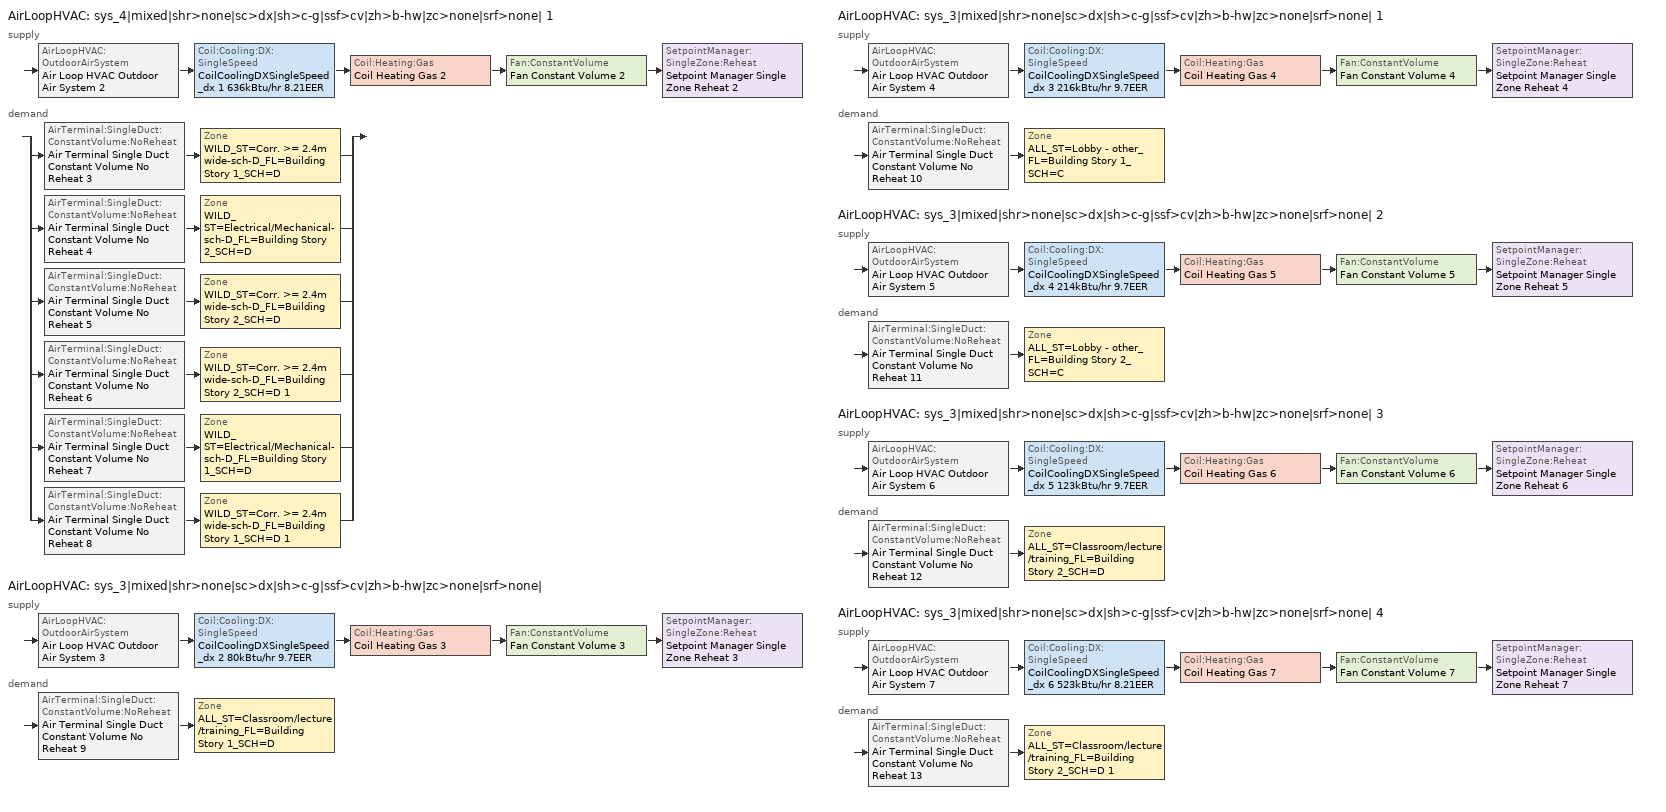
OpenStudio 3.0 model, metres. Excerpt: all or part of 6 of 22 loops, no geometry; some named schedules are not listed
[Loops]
AirLoopHVAC 'sys_4|mixed|shr>none|sc>dx|sh>c-g|ssf>cv|zh>b-hw|zc>none|srf>none| 1'
 supply: AirLoopHVAC:OutdoorAirSystem 'Air Loop HVAC Outdoor Air System 2' > Coil:Cooling:DX:SingleSpeed 'CoilCoolingDXSingleSpeed_dx 1 636kBtu/hr 8.21EER' > Coil:Heating:Gas 'Coil Heating Gas 2' > Fan:ConstantVolume 'Fan Constant Volume 2' > SetpointManager:SingleZone:Reheat 'Setpoint Manager Single Zone Reheat 2'
 demand: split
  | AirTerminal:SingleDuct:ConstantVolume:NoReheat 'Air Terminal Single Duct Constant Volume No Reheat 3' > Zone 'WILD_ST=Corr. >= 2.4m wide-sch-D_FL=Building Story 1_SCH=D'
  | AirTerminal:SingleDuct:ConstantVolume:NoReheat 'Air Terminal Single Duct Constant Volume No Reheat 4' > Zone 'WILD_ST=Electrical/Mechanical-sch-D_FL=Building Story 2_SCH=D'
  | AirTerminal:SingleDuct:ConstantVolume:NoReheat 'Air Terminal Single Duct Constant Volume No Reheat 5' > Zone 'WILD_ST=Corr. >= 2.4m wide-sch-D_FL=Building Story 2_SCH=D'
  | AirTerminal:SingleDuct:ConstantVolume:NoReheat 'Air Terminal Single Duct Constant Volume No Reheat 6' > Zone 'WILD_ST=Corr. >= 2.4m wide-sch-D_FL=Building Story 2_SCH=D 1'
  | AirTerminal:SingleDuct:ConstantVolume:NoReheat 'Air Terminal Single Duct Constant Volume No Reheat 7' > Zone 'WILD_ST=Electrical/Mechanical-sch-D_FL=Building Story 1_SCH=D'
  | AirTerminal:SingleDuct:ConstantVolume:NoReheat 'Air Terminal Single Duct Constant Volume No Reheat 8' > Zone 'WILD_ST=Corr. >= 2.4m wide-sch-D_FL=Building Story 1_SCH=D 1'
AirLoopHVAC 'sys_3|mixed|shr>none|sc>dx|sh>c-g|ssf>cv|zh>b-hw|zc>none|srf>none|'
 supply: AirLoopHVAC:OutdoorAirSystem 'Air Loop HVAC Outdoor Air System 3' > Coil:Cooling:DX:SingleSpeed 'CoilCoolingDXSingleSpeed_dx 2 80kBtu/hr 9.7EER' > Coil:Heating:Gas 'Coil Heating Gas 3' > Fan:ConstantVolume 'Fan Constant Volume 3' > SetpointManager:SingleZone:Reheat 'Setpoint Manager Single Zone Reheat 3'
 demand: AirTerminal:SingleDuct:ConstantVolume:NoReheat 'Air Terminal Single Duct Constant Volume No Reheat 9' > Zone 'ALL_ST=Classroom/lecture/training_FL=Building Story 1_SCH=D'
AirLoopHVAC 'sys_3|mixed|shr>none|sc>dx|sh>c-g|ssf>cv|zh>b-hw|zc>none|srf>none| 1'
 supply: AirLoopHVAC:OutdoorAirSystem 'Air Loop HVAC Outdoor Air System 4' > Coil:Cooling:DX:SingleSpeed 'CoilCoolingDXSingleSpeed_dx 3 216kBtu/hr 9.7EER' > Coil:Heating:Gas 'Coil Heating Gas 4' > Fan:ConstantVolume 'Fan Constant Volume 4' > SetpointManager:SingleZone:Reheat 'Setpoint Manager Single Zone Reheat 4'
 demand: AirTerminal:SingleDuct:ConstantVolume:NoReheat 'Air Terminal Single Duct Constant Volume No Reheat 10' > Zone 'ALL_ST=Lobby - other_FL=Building Story 1_SCH=C'
AirLoopHVAC 'sys_3|mixed|shr>none|sc>dx|sh>c-g|ssf>cv|zh>b-hw|zc>none|srf>none| 2'
 supply: AirLoopHVAC:OutdoorAirSystem 'Air Loop HVAC Outdoor Air System 5' > Coil:Cooling:DX:SingleSpeed 'CoilCoolingDXSingleSpeed_dx 4 214kBtu/hr 9.7EER' > Coil:Heating:Gas 'Coil Heating Gas 5' > Fan:ConstantVolume 'Fan Constant Volume 5' > SetpointManager:SingleZone:Reheat 'Setpoint Manager Single Zone Reheat 5'
 demand: AirTerminal:SingleDuct:ConstantVolume:NoReheat 'Air Terminal Single Duct Constant Volume No Reheat 11' > Zone 'ALL_ST=Lobby - other_FL=Building Story 2_SCH=C'
AirLoopHVAC 'sys_3|mixed|shr>none|sc>dx|sh>c-g|ssf>cv|zh>b-hw|zc>none|srf>none| 3'
 supply: AirLoopHVAC:OutdoorAirSystem 'Air Loop HVAC Outdoor Air System 6' > Coil:Cooling:DX:SingleSpeed 'CoilCoolingDXSingleSpeed_dx 5 123kBtu/hr 9.7EER' > Coil:Heating:Gas 'Coil Heating Gas 6' > Fan:ConstantVolume 'Fan Constant Volume 6' > SetpointManager:SingleZone:Reheat 'Setpoint Manager Single Zone Reheat 6'
 demand: AirTerminal:SingleDuct:ConstantVolume:NoReheat 'Air Terminal Single Duct Constant Volume No Reheat 12' > Zone 'ALL_ST=Classroom/lecture/training_FL=Building Story 2_SCH=D'
AirLoopHVAC 'sys_3|mixed|shr>none|sc>dx|sh>c-g|ssf>cv|zh>b-hw|zc>none|srf>none| 4'
 supply: AirLoopHVAC:OutdoorAirSystem 'Air Loop HVAC Outdoor Air System 7' > Coil:Cooling:DX:SingleSpeed 'CoilCoolingDXSingleSpeed_dx 6 523kBtu/hr 8.21EER' > Coil:Heating:Gas 'Coil Heating Gas 7' > Fan:ConstantVolume 'Fan Constant Volume 7' > SetpointManager:SingleZone:Reheat 'Setpoint Manager Single Zone Reheat 7'
 demand: AirTerminal:SingleDuct:ConstantVolume:NoReheat 'Air Terminal Single Duct Constant Volume No Reheat 13' > Zone 'ALL_ST=Classroom/lecture/training_FL=Building Story 2_SCH=D 1'
[Sizing:Zone] Zone Cooling Design Supply Air Temperature Input Method=SupplyAirTemperature; Zone Cooling Design Supply Air Temperature {C}=13; Zone Cooling Design Supply Air Temperature Difference {deltaC}=11.11; Zone Heating Design Supply Air Temperature Input Method=SupplyAirTemperature; Zone Heating Design Supply Air Temperature {C}=43; Zone Heating Design Supply Air Temperature Difference {deltaC}=11.11; Zone Cooling Design Supply Air Humidity Ratio {kg-H2O/kg-air}=0.0085; Zone Heating Design Supply Air Humidity Ratio {kg-H2O/kg-air}=0.008; Zone Heating Sizing Factor=1.3; Zone Cooling Sizing Factor=1.1; Cooling Design Air Flow Method=DesignDay; Heating Design Air Flow Method=DesignDay; Account for Dedicated Outdoor Air System=No; Dedicated Outdoor Air System Control Strategy=NeutralSupplyAir; Dedicated Outdoor Air Low Setpoint Temperature for Design {C}=autosize; Dedicated Outdoor Air High Setpoint Temperature for Design {C}=autosize
ALL_ST=Classroom/lecture/training_FL=Building Story 1_SCH=D; ALL_ST=Lobby - other_FL=Building Story 1_SCH=C; ALL_ST=Lobby - other_FL=Building Story 2_SCH=C; ALL_ST=Classroom/lecture/training_FL=Building Story 2_SCH=D; ALL_ST=Classroom/lecture/training_FL=Building Story 2_SCH=D 1; WILD_ST=Corr. >= 2.4m wide-sch-D_FL=Building Story 1_SCH=D; WILD_ST=Electrical/Mechanical-sch-D_FL=Building Story 2_SCH=D; WILD_ST=Corr. >= 2.4m wide-sch-D_FL=Building Story 2_SCH=D; WILD_ST=Corr. >= 2.4m wide-sch-D_FL=Building Story 2_SCH=D 1; WILD_ST=Electrical/Mechanical-sch-D_FL=Building Story 1_SCH=D; WILD_ST=Corr. >= 2.4m wide-sch-D_FL=Building Story 1_SCH=D 1
[Zone equipment]
ALL_ST=Classroom/lecture/training_FL=Building Story 1_SCH=D: Air Terminal Single Duct Constant Volume No Reheat 9, Zone HVAC Baseboard Convective Water 9
ALL_ST=Lobby - other_FL=Building Story 1_SCH=C: Air Terminal Single Duct Constant Volume No Reheat 10, Zone HVAC Baseboard Convective Water 10
ALL_ST=Lobby - other_FL=Building Story 2_SCH=C: Air Terminal Single Duct Constant Volume No Reheat 11, Zone HVAC Baseboard Convective Water 11
ALL_ST=Classroom/lecture/training_FL=Building Story 2_SCH=D: Air Terminal Single Duct Constant Volume No Reheat 12, Zone HVAC Baseboard Convective Water 12
ALL_ST=Classroom/lecture/training_FL=Building Story 2_SCH=D 1: Air Terminal Single Duct Constant Volume No Reheat 13, Zone HVAC Baseboard Convective Water 13
WILD_ST=Corr. >= 2.4m wide-sch-D_FL=Building Story 1_SCH=D: Air Terminal Single Duct Constant Volume No Reheat 3, Zone HVAC Baseboard Convective Water 3
WILD_ST=Electrical/Mechanical-sch-D_FL=Building Story 2_SCH=D: Air Terminal Single Duct Constant Volume No Reheat 4, Zone HVAC Baseboard Convective Water 4
WILD_ST=Corr. >= 2.4m wide-sch-D_FL=Building Story 2_SCH=D: Air Terminal Single Duct Constant Volume No Reheat 5, Zone HVAC Baseboard Convective Water 5
WILD_ST=Corr. >= 2.4m wide-sch-D_FL=Building Story 2_SCH=D 1: Air Terminal Single Duct Constant Volume No Reheat 6, Zone HVAC Baseboard Convective Water 6
WILD_ST=Electrical/Mechanical-sch-D_FL=Building Story 1_SCH=D: Air Terminal Single Duct Constant Volume No Reheat 7, Zone HVAC Baseboard Convective Water 7
WILD_ST=Corr. >= 2.4m wide-sch-D_FL=Building Story 1_SCH=D 1: Air Terminal Single Duct Constant Volume No Reheat 8, Zone HVAC Baseboard Convective Water 8
[AirLoopHVAC] Design Supply Air Flow Rate {m3/s}=AutoSize
Name | Availability Schedule
sys_4|mixed|shr>none|sc>dx|sh>c-g|ssf>cv|zh>b-hw|zc>none|srf>none| 1 | sys_4|mixed|shr>none|sc>dx|sh>c-g|ssf>cv|zh>b-hw|zc>none|srf>none| 1 Occ Sch
sys_3|mixed|shr>none|sc>dx|sh>c-g|ssf>cv|zh>b-hw|zc>none|srf>none| | sys_3|mixed|shr>none|sc>dx|sh>c-g|ssf>cv|zh>b-hw|zc>none|srf>none| Occ Sch
sys_3|mixed|shr>none|sc>dx|sh>c-g|ssf>cv|zh>b-hw|zc>none|srf>none| 1 | sys_3|mixed|shr>none|sc>dx|sh>c-g|ssf>cv|zh>b-hw|zc>none|srf>none| 1 Occ Sch
sys_3|mixed|shr>none|sc>dx|sh>c-g|ssf>cv|zh>b-hw|zc>none|srf>none| 2 | sys_3|mixed|shr>none|sc>dx|sh>c-g|ssf>cv|zh>b-hw|zc>none|srf>none| 2 Occ Sch
sys_3|mixed|shr>none|sc>dx|sh>c-g|ssf>cv|zh>b-hw|zc>none|srf>none| 3 | sys_3|mixed|shr>none|sc>dx|sh>c-g|ssf>cv|zh>b-hw|zc>none|srf>none| 3 Occ Sch
sys_3|mixed|shr>none|sc>dx|sh>c-g|ssf>cv|zh>b-hw|zc>none|srf>none| 4 | sys_3|mixed|shr>none|sc>dx|sh>c-g|ssf>cv|zh>b-hw|zc>none|srf>none| 4 Occ Sch
[Sizing:System] Type of Load to Size On=Sensible; Design Outdoor Air Flow Rate {m3/s}=Autosize; Central Heating Maximum System Air Flow Ratio=1; Preheat Design Temperature {C}=7; Preheat Design Humidity Ratio {kg-H2O/kg-Air}=0.008; Precool Design Temperature {C}=13; Precool Design Humidity Ratio {kg-H2O/kg-Air}=0.008; Central Cooling Design Supply Air Temperature {C}=13; Central Heating Design Supply Air Temperature {C}=43; Sizing Option=NonCoincident; 100% Outdoor Air in Cooling=No; 100% Outdoor Air in Heating=No; Central Cooling Design Supply Air Humidity Ratio {kg-H2O/kg-Air}=0.0085; Central Heating Design Supply Air Humidity Ratio {kg-H2O/kg-Air}=0.008; Cooling Design Air Flow Method=DesignDay; Cooling Design Air Flow Rate {m3/s}=0; Heating Design Air Flow Method=DesignDay; Heating Design Air Flow Rate {m3/s}=0; System Outdoor Air Method=ZoneSum; Zone Maximum Outdoor Air Fraction=1; Cooling Supply Air Flow Rate Per Floor Area {m3/s-m2}=0.00996765; Cooling Fraction of Autosized Cooling Supply Air Flow Rate=1; Cooling Supply Air Flow Rate Per Unit Cooling Capacity {m3/s-W}=3.94755e-05; Heating Supply Air Flow Rate Per Floor Area {m3/s-m2}=0.00996765; Heating Fraction of Autosized Heating Supply Air Flow Rate=1; Heating Fraction of Autosized Cooling Supply Air Flow Rate=1; Heating Supply Air Flow Rate Per Unit Heating Capacity {m3/s-W}=3.15882e-05; Cooling Design Capacity Method=CoolingDesignCapacity; Cooling Design Capacity {W}=autosize; Cooling Design Capacity Per Floor Area {W/m2}=234.7; Fraction of Autosized Cooling Design Capacity=1; Heating Design Capacity Method=HeatingDesignCapacity; Heating Design Capacity {W}=autosize; Heating Design Capacity Per Floor Area {W/m2}=157; Fraction of Autosized Heating Design Capacity=1; Central Cooling Capacity Control Method=OnOff
sys_4|mixed|shr>none|sc>dx|sh>c-g|ssf>cv|zh>b-hw|zc>none|srf>none| 1; sys_3|mixed|shr>none|sc>dx|sh>c-g|ssf>cv|zh>b-hw|zc>none|srf>none|; sys_3|mixed|shr>none|sc>dx|sh>c-g|ssf>cv|zh>b-hw|zc>none|srf>none| 1; sys_3|mixed|shr>none|sc>dx|sh>c-g|ssf>cv|zh>b-hw|zc>none|srf>none| 2; sys_3|mixed|shr>none|sc>dx|sh>c-g|ssf>cv|zh>b-hw|zc>none|srf>none| 3; sys_3|mixed|shr>none|sc>dx|sh>c-g|ssf>cv|zh>b-hw|zc>none|srf>none| 4
[Fan:ConstantVolume] Availability Schedule=Always On Discrete; Fan Total Efficiency=0.39975; Pressure Rise {Pa}=640; Maximum Flow Rate {m3/s}=AutoSize; Motor Efficiency=0.615
Fan Constant Volume 2; Fan Constant Volume 3; Fan Constant Volume 4; Fan Constant Volume 5; Fan Constant Volume 6; Fan Constant Volume 7
[Coil:Heating:Gas] Availability Schedule=Always On Discrete; Nominal Capacity {W}=AutoSize; Parasitic Electric Load {W}=0; Part Load Fraction Correlation Curve=FURNACE-EFFPLR-NECB2011; Parasitic Gas Load {W}=0
Name | Gas Burner Efficiency
Coil Heating Gas 2; Coil Heating Gas 4; Coil Heating Gas 5; Coil Heating Gas 6; Coil Heating Gas 7 | 0.81
Coil Heating Gas 3 | 0.924
[Coil:Cooling:DX:SingleSpeed] Availability Schedule=Always On Discrete; Rated Total Cooling Capacity {W}=autosize; Rated Sensible Heat Ratio=autosize; Rated Air Flow Rate {m3/s}=autosize; Rated Evaporator Fan Power Per Volume Flow Rate {W/(m3/s)}=773.3; Total Cooling Capacity Function of Temperature Curve=DXCOOL-NECB2011-REF-CAPFT; Total Cooling Capacity Function of Flow Fraction Curve=DXCOOL-NECB2011-REF-CAPFFLOW; Energy Input Ratio Function of Temperature Curve=DXCOOL-NECB2011-REF-COOLEIRFT; Energy Input Ratio Function of Flow Fraction Curve=DXCOOL-NECB2011-REF-COOLEIRFFLOW; Part Load Fraction Correlation Curve=DXCOOL-NECB2011-REF-COOLPLFFPLR; Minimum Outdoor Dry-Bulb Temperature for Compressor Operation {C}=-25; Condenser Type=AirCooled; Evaporative Condenser Effectiveness=0; Evaporative Condenser Air Flow Rate {m3/s}=Autosize; Evaporative Condenser Pump Rated Power Consumption {W}=Autosize; Crankcase Heater Capacity {W}=0; Maximum Outdoor Dry-Bulb Temperature for Crankcase Heater Operation {C}=0; Basin Heater Capacity {W/K}=0; Basin Heater Setpoint Temperature {C}=10
Name | Rated COP {W/W}
CoilCoolingDXSingleSpeed_dx 1 636kBtu/hr 8.21EER; CoilCoolingDXSingleSpeed_dx 6 523kBtu/hr 8.21EER | 2.8699
CoilCoolingDXSingleSpeed_dx 2 80kBtu/hr 9.7EER; CoilCoolingDXSingleSpeed_dx 3 216kBtu/hr 9.7EER; CoilCoolingDXSingleSpeed_dx 4 214kBtu/hr 9.7EER; CoilCoolingDXSingleSpeed_dx 5 123kBtu/hr 9.7EER | 3.36599
[Controller:OutdoorAir] Minimum Outdoor Air Flow Rate {m3/s}=autosize; Maximum Outdoor Air Flow Rate {m3/s}=Autosize; Economizer Control Type=DifferentialEnthalpy; Economizer Control Action Type=ModulateFlow; Lockout Type=NoLockout; Minimum Limit Type=FixedMinimum; High Humidity Control=No; Heat Recovery Bypass Control Type=BypassWhenWithinEconomizerLimits
Name | Minimum Outdoor Air Schedule | Controller Mechanical Ventilation
Controller Outdoor Air 2 | sys_4|mixed|shr>none|sc>dx|sh>c-g|ssf>cv|zh>b-hw|zc>none|srf>none| 1 Occ Sch | Controller Mechanical Ventilation 2
Controller Outdoor Air 3 | sys_3|mixed|shr>none|sc>dx|sh>c-g|ssf>cv|zh>b-hw|zc>none|srf>none| Occ Sch | Controller Mechanical Ventilation 3
Controller Outdoor Air 4 | sys_3|mixed|shr>none|sc>dx|sh>c-g|ssf>cv|zh>b-hw|zc>none|srf>none| 1 Occ Sch | Controller Mechanical Ventilation 4
Controller Outdoor Air 5 | sys_3|mixed|shr>none|sc>dx|sh>c-g|ssf>cv|zh>b-hw|zc>none|srf>none| 2 Occ Sch | Controller Mechanical Ventilation 5
Controller Outdoor Air 6 | sys_3|mixed|shr>none|sc>dx|sh>c-g|ssf>cv|zh>b-hw|zc>none|srf>none| 3 Occ Sch | Controller Mechanical Ventilation 6
Controller Outdoor Air 7 | sys_3|mixed|shr>none|sc>dx|sh>c-g|ssf>cv|zh>b-hw|zc>none|srf>none| 4 Occ Sch | Controller Mechanical Ventilation 7
[Controller:MechanicalVentilation] Availability Schedule=Always On Discrete; System Outdoor Air Method=ZoneSum
Controller Mechanical Ventilation 2; Controller Mechanical Ventilation 3; Controller Mechanical Ventilation 4; Controller Mechanical Ventilation 5; Controller Mechanical Ventilation 6; Controller Mechanical Ventilation 7
[AirLoopHVAC:OutdoorAirSystem]
Name | Controller
Air Loop HVAC Outdoor Air System 2 | Controller Outdoor Air 2
Air Loop HVAC Outdoor Air System 3 | Controller Outdoor Air 3
Air Loop HVAC Outdoor Air System 4 | Controller Outdoor Air 4
Air Loop HVAC Outdoor Air System 5 | Controller Outdoor Air 5
Air Loop HVAC Outdoor Air System 6 | Controller Outdoor Air 6
Air Loop HVAC Outdoor Air System 7 | Controller Outdoor Air 7
[SetpointManager:SingleZone:Reheat] Minimum Supply Air Temperature {C}=13; Maximum Supply Air Temperature {C}=43
Name | Control Zone
Setpoint Manager Single Zone Reheat 2 | WILD_ST=Corr. >= 2.4m wide-sch-D_FL=Building Story 1_SCH=D
Setpoint Manager Single Zone Reheat 3 | ALL_ST=Classroom/lecture/training_FL=Building Story 1_SCH=D
Setpoint Manager Single Zone Reheat 4 | ALL_ST=Lobby - other_FL=Building Story 1_SCH=C
Setpoint Manager Single Zone Reheat 5 | ALL_ST=Lobby - other_FL=Building Story 2_SCH=C
Setpoint Manager Single Zone Reheat 6 | ALL_ST=Classroom/lecture/training_FL=Building Story 2_SCH=D
Setpoint Manager Single Zone Reheat 7 | ALL_ST=Classroom/lecture/training_FL=Building Story 2_SCH=D 1
[AirTerminal:SingleDuct:ConstantVolume:NoReheat] Availability Schedule=Always On Discrete; Maximum Air Flow Rate {m3/s}=AutoSize
Air Terminal Single Duct Constant Volume No Reheat 3; Air Terminal Single Duct Constant Volume No Reheat 4; Air Terminal Single Duct Constant Volume No Reheat 5; Air Terminal Single Duct Constant Volume No Reheat 6; Air Terminal Single Duct Constant Volume No Reheat 7; Air Terminal Single Duct Constant Volume No Reheat 8; Air Terminal Single Duct Constant Volume No Reheat 9; Air Terminal Single Duct Constant Volume No Reheat 10; Air Terminal Single Duct Constant Volume No Reheat 11; Air Terminal Single Duct Constant Volume No Reheat 12; Air Terminal Single Duct Constant Volume No Reheat 13
[Schedule:Ruleset]
Name | Default Day Schedule | Summer Design Day Schedule | Winter Design Day Schedule
sys_3|mixed|shr>none|sc>dx|sh>c-g|ssf>cv|zh>b-hw|zc>none|srf>none| Occ Sch | sys_3|mixed|shr>none|sc>dx|sh>c-g|ssf>cv|zh>b-hw|zc>none|srf>none| Occ Sch Default | sys_3|mixed|shr>none|sc>dx|sh>c-g|ssf>cv|zh>b-hw|zc>none|srf>none| Occ Sch Summer Design Day | sys_3|mixed|shr>none|sc>dx|sh>c-g|ssf>cv|zh>b-hw|zc>none|srf>none| Occ Sch Winter Design Day
sys_3|mixed|shr>none|sc>dx|sh>c-g|ssf>cv|zh>b-hw|zc>none|srf>none| 1 Occ Sch | sys_3|mixed|shr>none|sc>dx|sh>c-g|ssf>cv|zh>b-hw|zc>none|srf>none| 1 Occ Sch Default | sys_3|mixed|shr>none|sc>dx|sh>c-g|ssf>cv|zh>b-hw|zc>none|srf>none| 1 Occ Sch Summer Design Day | sys_3|mixed|shr>none|sc>dx|sh>c-g|ssf>cv|zh>b-hw|zc>none|srf>none| 1 Occ Sch Winter Design Day
sys_3|mixed|shr>none|sc>dx|sh>c-g|ssf>cv|zh>b-hw|zc>none|srf>none| 2 Occ Sch | sys_3|mixed|shr>none|sc>dx|sh>c-g|ssf>cv|zh>b-hw|zc>none|srf>none| 2 Occ Sch Default | sys_3|mixed|shr>none|sc>dx|sh>c-g|ssf>cv|zh>b-hw|zc>none|srf>none| 2 Occ Sch Summer Design Day | sys_3|mixed|shr>none|sc>dx|sh>c-g|ssf>cv|zh>b-hw|zc>none|srf>none| 2 Occ Sch Winter Design Day
sys_3|mixed|shr>none|sc>dx|sh>c-g|ssf>cv|zh>b-hw|zc>none|srf>none| 3 Occ Sch | sys_3|mixed|shr>none|sc>dx|sh>c-g|ssf>cv|zh>b-hw|zc>none|srf>none| 3 Occ Sch Default | sys_3|mixed|shr>none|sc>dx|sh>c-g|ssf>cv|zh>b-hw|zc>none|srf>none| 3 Occ Sch Summer Design Day | sys_3|mixed|shr>none|sc>dx|sh>c-g|ssf>cv|zh>b-hw|zc>none|srf>none| 3 Occ Sch Winter Design Day
sys_3|mixed|shr>none|sc>dx|sh>c-g|ssf>cv|zh>b-hw|zc>none|srf>none| 4 Occ Sch | sys_3|mixed|shr>none|sc>dx|sh>c-g|ssf>cv|zh>b-hw|zc>none|srf>none| 4 Occ Sch Default | sys_3|mixed|shr>none|sc>dx|sh>c-g|ssf>cv|zh>b-hw|zc>none|srf>none| 4 Occ Sch Summer Design Day | sys_3|mixed|shr>none|sc>dx|sh>c-g|ssf>cv|zh>b-hw|zc>none|srf>none| 4 Occ Sch Winter Design Day
sys_4|mixed|shr>none|sc>dx|sh>c-g|ssf>cv|zh>b-hw|zc>none|srf>none| 1 Occ Sch | sys_4|mixed|shr>none|sc>dx|sh>c-g|ssf>cv|zh>b-hw|zc>none|srf>none| 1 Occ Sch Default | sys_4|mixed|shr>none|sc>dx|sh>c-g|ssf>cv|zh>b-hw|zc>none|srf>none| 1 Occ Sch Summer Design Day | sys_4|mixed|shr>none|sc>dx|sh>c-g|ssf>cv|zh>b-hw|zc>none|srf>none| 1 Occ Sch Winter Design Day
[Schedule:Day]
sys_4|mixed|shr>none|sc>dx|sh>c-g|ssf>cv|zh>b-hw|zc>none|srf>none| 1 Occ Sch Default: 9, 0, 0, 18, 0, 1, 19, 0, 0, 22, 0, 1, 24, 0, 0
sys_4|mixed|shr>none|sc>dx|sh>c-g|ssf>cv|zh>b-hw|zc>none|srf>none| 1 Occ Sch Winter Design Day; sys_4|mixed|shr>none|sc>dx|sh>c-g|ssf>cv|zh>b-hw|zc>none|srf>none| 1 Occ Sch Summer Design Day: 24, 0, 1
[Schedule:Constant]
Always On Discrete: Value=1
[Curve:Biquadratic] Minimum Value of x=13; Maximum Value of x=24; Minimum Value of y=24; Maximum Value of y=46
Name | Coefficient1 Constant | Coefficient2 x | Coefficient3 x**2 | Coefficient4 y | Coefficient5 y**2 | Coefficient6 x*y
DXCOOL-NECB2011-REF-CAPFT | 0.867905 | 0.0142459 | 0.00055436 | -0.0075575 | 3.3e-05 | -0.0001918
DXCOOL-NECB2011-REF-COOLEIRFT | 0.114171 | 0.0281822 | -0.0004199 | 0.0214108 | 0.000161028 | -0.000679104
[Curve:Quadratic] Minimum Value of x=0.5; Maximum Value of x=1.5
Name | Coefficient1 Constant | Coefficient2 x | Coefficient3 x**2
DXCOOL-NECB2011-REF-CAPFFLOW | 0.8 | 0.2 | 0
DXCOOL-NECB2011-REF-COOLEIRFFLOW | 1.1552 | -0.1808 | 0.0256
[Curve:Cubic] Maximum Value of x=1
Name | Coefficient1 Constant | Coefficient2 x | Coefficient3 x**2 | Coefficient4 x**3 | Minimum Value of x
DXCOOL-NECB2011-REF-COOLPLFFPLR | 0.0277 | 4.9151 | -8.184 | 4.2702 | 0.7
FURNACE-EFFPLR-NECB2011 | 0.722 | 0.8211 | -1.0396 | 0.5 | 0
